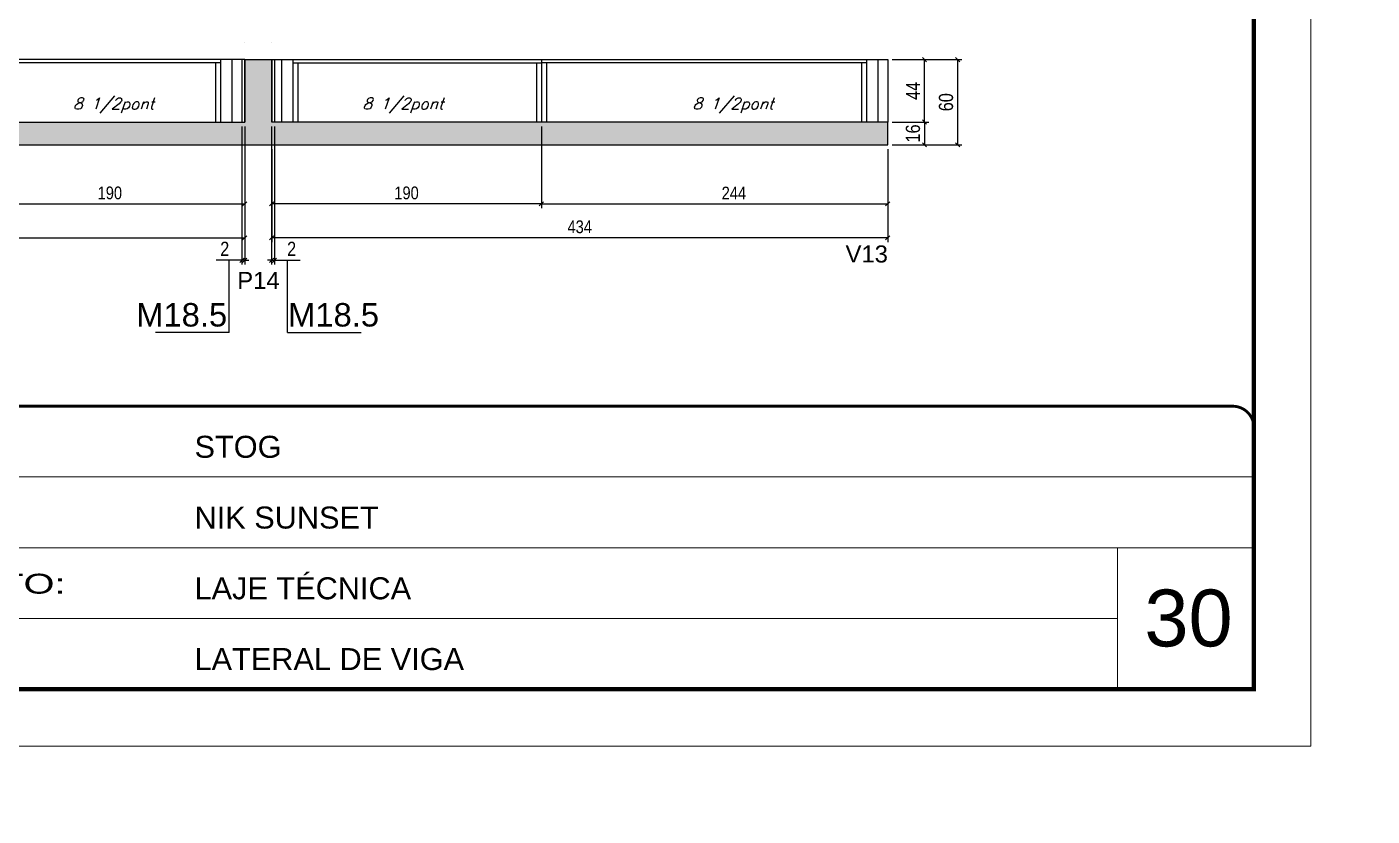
# Model space of a CAD drawing. Extents: x -10448 to -1189, y -11772 to 17235.
# Drawn here: x -8269 to -7322, y 7705 to 8260 of the extents above; entities that cross this region are included whole.
import ezdxf

# ---------------------------------------------------------------- set-up
doc = ezdxf.new("R2010")
doc.units = 0
doc.linetypes.add('CONTINUO', pattern=[0])
doc.linetypes.add('DASHED', pattern=[0.75, 0.5, -0.25])
for name, color, linetype in [('5', 5, 'Continuous'), ('COTA', 241, 'Continuous'), ('NOMENCLATURA', 7, 'Continuous'), ('Painéis', 200, 'Continuous'), ('SARR_2.2x7', 40, 'Continuous'), ('SARR_3.5x7', 81, 'Continuous'), ('texto', 7, 'Continuous')]:
    doc.layers.add(name, color=color, linetype=linetype)
for name, color, linetype, lineweight in [('CARIMBO', 255, 'Continuous', 9), ('Folhas', 255, 'Continuous', 9), ('SARRAFO DE PRESSAO', 251, 'DASHED', 9)]:
    doc.layers.add(name, color=color, linetype=linetype, lineweight=lineweight)
doc.styles.add('ARIAL', font='arial.ttf')
doc.styles.add('COTA TECNICA', font='techl___.ttf', dxfattribs={"height": 10})
doc.styles.add('COTA TECNICA-50', font='techl___.ttf', dxfattribs={"height": 9})
doc.styles.add('Romans', font='romans.shx')
doc.styles.get("Standard").update_dxf_attribs({"font": 'arial.ttf'})
doc.styles.add('Tecnologia', font='')
doc.styles.get('Tecnologia').set_extended_font_data('Forgotten Futurist')
doc.dimstyles.new('COTA PAINEL-50', dxfattribs={"dimtxt": 9, "dimasz": 3, "dimexe": 3, "dimexo": 3, "dimgap": 3, "dimtad": 1, "dimdec": 1, "dimzin": 12, "dimdsep": 46, "dimtxsty": 'COTA TECNICA-50', "dimblk1": 'OBLIQUE', "dimblk2": 'OBLIQUE', "dimsah": 1, "dimcen": 0.9, "dimclrd": 4, "dimclre": 4, "dimclrt": 240, "dimadec": 1, "dimazin": 3, "dimtfac": 1, "dimtdec": 1, "dimtmove": 0, "dimatfit": 3, "dimfxl": 1, "dimtolj": 1, "dimtzin": 12, "dimarcsym": 0})
doc.dimstyles.new('PAINEL', dxfattribs={"dimtxt": 10, "dimasz": 3, "dimexe": 3, "dimexo": 3, "dimgap": 3, "dimtad": 1, "dimdec": 1, "dimzin": 12, "dimdsep": 46, "dimtxsty": 'COTA TECNICA', "dimblk1": 'OBLIQUE', "dimblk2": 'OBLIQUE', "dimsah": 1, "dimcen": 0.9, "dimclrd": 4, "dimclre": 4, "dimclrt": 240, "dimadec": 1, "dimazin": 3, "dimtfac": 1, "dimtdec": 1, "dimtmove": 0, "dimatfit": 3, "dimfxl": 1, "dimtolj": 1, "dimtzin": 12, "dimarcsym": 0})

# ---------------------------------------------------------------- blocks, each defined once
blk = doc.blocks.new('9999999999')
at = {"color": 30, "linetype": 'CONTINUO'}
for p, q in [((98564.56, 34379.64), (99583.98, 34379.64)), ((98564.56, 34329.83), (99487.98, 34329.83)), ((99583.98, 34329.83), (99487.98, 34329.83)), ((99487.98, 34329.83), (99487.98, 34230.21)), ((98564.56, 34280.02), (99487.98, 34280.02))]:
    blk.add_line(p, q, dxfattribs=at)
at = {"color": 30, "linetype": 'CONTINUO', "const_width": 2}
blk.add_lwpolyline([(99583.98, 34230.21), (99583.98, 34414.45, 0.414214), (99568.98, 34429.45), (98228.98, 34429.45, 0.414214), (98213.98, 34414.45), (98213.98, 34245.21, 0.414214), (98228.98, 34230.21), (99583.98, 34230.21)], format="xyb", dxfattribs=at)
at = {"layer": 'Folhas'}
blk.add_lwpolyline([(98138.98, 34190.21), (99623.98, 34190.21), (99623.98, 35240.21), (98138.98, 35240.21)], close=True, dxfattribs=at)
at = {"layer": 'Folhas', "color": 30, "const_width": 3}
blk.add_lwpolyline([(98213.98, 34230.21), (99583.98, 34230.21), (99583.98, 35200.21), (98213.98, 35200.21)], close=True, dxfattribs=at)
at = {"color": 7, "linetype": 'Continuous', "ltscale": 5, "style": 'ARIAL'}
for s, height, p in [('STOG', 15.483, (98837.68, 34393.13)), ('NIK SUNSET', 15.483, (98837.68, 34343.32)), ('LAJE TÉCNICA', 15.4829, (98837.68, 34293.51)), ('LATERAL DE VIGA', 15.4829, (98837.68, 34243.7))]:
    blk.add_text(s, height=height, dxfattribs=at).set_placement(p)
at = {"layer": 'Folhas', "color": 7, "style": 'Tecnologia', "width": 1.5}
blk.add_text('PAVIMENTO:', height=14, dxfattribs=at).set_placement((98573.65, 34297.5))
blk = doc.blocks.new('_Oblique')
at = {"color": 0, "linetype": 'ByBlock', "lineweight": -2}
blk.add_line((-0.5, -0.5), (0.5, 0.5), dxfattribs=at)
blk = doc.blocks.new('*D961')
at = {"layer": 'COTA', "color": 4, "linetype": 'ByBlock', "lineweight": -2, "transparency": 16777216}
for p, q in [((-8305.71, 8190.44), (-8305.71, 8132.91)), ((-8115.71, 8174.44), (-8115.71, 8132.91)), ((-8305.71, 8135.91), (-8115.71, 8135.91))]:
    blk.add_line(p, q, dxfattribs=at)
at = {"layer": 'Defpoints', "color": 0, "linetype": 'ByBlock', "transparency": 16777216}
for p in [(-8305.71, 8193.44), (-8115.71, 8177.44), (-8115.71, 8135.91)]:
    blk.add_point(p, dxfattribs=at)
at = {"layer": 'COTA', "color": 4, "linetype": 'ByBlock', "lineweight": -2, "transparency": 16777216, "xscale": 3, "yscale": 3, "zscale": 3, "rotation": 180}
blk.add_blockref('_Oblique', (-8305.71, 8135.91), dxfattribs=at)
at = {"layer": 'COTA', "color": 4, "linetype": 'ByBlock', "lineweight": -2, "transparency": 16777216, "xscale": 3, "yscale": 3, "zscale": 3}
blk.add_blockref('_Oblique', (-8115.71, 8135.91), dxfattribs=at)
at = {"layer": 'COTA', "color": 240, "linetype": 'ByBlock', "transparency": 16777216, "insert": (-8210.71, 8143.53), "char_height": 9, "attachment_point": 5, "style": 'COTA TECNICA-50'}
blk.add_mtext('\\A1;190', dxfattribs=at)
blk = doc.blocks.new('*D963')
at = {"layer": 'COTA', "color": 4, "linetype": 'ByBlock', "lineweight": -2, "transparency": 16777216}
for p, q in [((-8549.71, 8174.44), (-8549.71, 8108.99)), ((-8115.71, 8174.44), (-8115.71, 8108.99)), ((-8549.71, 8111.99), (-8115.71, 8111.99))]:
    blk.add_line(p, q, dxfattribs=at)
at = {"layer": 'Defpoints', "color": 0, "linetype": 'ByBlock', "transparency": 16777216}
for p in [(-8549.71, 8177.44), (-8115.71, 8177.44), (-8115.71, 8111.99)]:
    blk.add_point(p, dxfattribs=at)
at = {"layer": 'COTA', "color": 4, "linetype": 'ByBlock', "lineweight": -2, "transparency": 16777216, "xscale": 3, "yscale": 3, "zscale": 3, "rotation": 180}
blk.add_blockref('_Oblique', (-8549.71, 8111.99), dxfattribs=at)
at = {"layer": 'COTA', "color": 4, "linetype": 'ByBlock', "lineweight": -2, "transparency": 16777216, "xscale": 3, "yscale": 3, "zscale": 3}
blk.add_blockref('_Oblique', (-8115.71, 8111.99), dxfattribs=at)
at = {"layer": 'COTA', "color": 240, "linetype": 'ByBlock', "transparency": 16777216, "insert": (-8332.71, 8119.69), "char_height": 9, "attachment_point": 5, "style": 'COTA TECNICA-50'}
blk.add_mtext('\\A1;434', dxfattribs=at)
blk = doc.blocks.new('*D958')
at = {"layer": 'COTA', "color": 4, "linetype": 'ByBlock', "lineweight": -2, "transparency": 16777216}
for p, q in [((-7906.71, 8190.44), (-7906.71, 8132.91)), ((-8096.71, 8174.44), (-8096.71, 8132.91)), ((-7906.71, 8135.91), (-8096.71, 8135.91))]:
    blk.add_line(p, q, dxfattribs=at)
at = {"layer": 'Defpoints', "color": 0, "linetype": 'ByBlock', "transparency": 16777216}
for p in [(-7906.71, 8193.44), (-8096.71, 8177.44), (-8096.71, 8135.91)]:
    blk.add_point(p, dxfattribs=at)
at = {"layer": 'COTA', "color": 4, "linetype": 'ByBlock', "lineweight": -2, "transparency": 16777216, "xscale": 3, "yscale": 3, "zscale": 3, "rotation": 180}
blk.add_blockref('_Oblique', (-8096.71, 8135.91), dxfattribs=at)
at = {"layer": 'COTA', "color": 4, "linetype": 'ByBlock', "lineweight": -2, "transparency": 16777216, "xscale": 3, "yscale": 3, "zscale": 3}
blk.add_blockref('_Oblique', (-7906.71, 8135.91), dxfattribs=at)
at = {"layer": 'COTA', "color": 240, "linetype": 'ByBlock', "transparency": 16777216, "insert": (-8001.71, 8143.53), "char_height": 9, "attachment_point": 5, "style": 'COTA TECNICA-50'}
blk.add_mtext('\\A1;190', dxfattribs=at)
blk = doc.blocks.new('*D959')
at = {"layer": 'COTA', "color": 4, "linetype": 'ByBlock', "lineweight": -2, "transparency": 16777216}
for p, q in [((-7906.71, 8190.44), (-7906.71, 8132.91)), ((-7662.71, 8174.44), (-7662.71, 8132.91)), ((-7906.71, 8135.91), (-7662.71, 8135.91))]:
    blk.add_line(p, q, dxfattribs=at)
at = {"layer": 'Defpoints', "color": 0, "linetype": 'ByBlock', "transparency": 16777216}
for p in [(-7906.71, 8193.44), (-7662.71, 8177.44), (-7662.71, 8135.91)]:
    blk.add_point(p, dxfattribs=at)
at = {"layer": 'COTA', "color": 4, "linetype": 'ByBlock', "lineweight": -2, "transparency": 16777216, "xscale": 3, "yscale": 3, "zscale": 3, "rotation": 180}
blk.add_blockref('_Oblique', (-7906.71, 8135.91), dxfattribs=at)
at = {"layer": 'COTA', "color": 4, "linetype": 'ByBlock', "lineweight": -2, "transparency": 16777216, "xscale": 3, "yscale": 3, "zscale": 3}
blk.add_blockref('_Oblique', (-7662.71, 8135.91), dxfattribs=at)
at = {"layer": 'COTA', "color": 240, "linetype": 'ByBlock', "transparency": 16777216, "insert": (-7771.12, 8143.48), "char_height": 9, "attachment_point": 5, "style": 'COTA TECNICA-50'}
blk.add_mtext('\\A1;244', dxfattribs=at)
blk = doc.blocks.new('*D960')
at = {"layer": 'COTA', "color": 4, "linetype": 'ByBlock', "lineweight": -2, "transparency": 16777216}
for p, q in [((-8096.71, 8174.44), (-8096.71, 8108.99)), ((-7662.71, 8174.44), (-7662.71, 8108.99)), ((-7662.71, 8111.99), (-8096.71, 8111.99))]:
    blk.add_line(p, q, dxfattribs=at)
at = {"layer": 'Defpoints', "color": 0, "linetype": 'ByBlock', "transparency": 16777216}
for p in [(-8096.71, 8177.44), (-7662.71, 8177.44), (-8096.71, 8111.99)]:
    blk.add_point(p, dxfattribs=at)
at = {"layer": 'COTA', "color": 4, "linetype": 'ByBlock', "lineweight": -2, "transparency": 16777216, "xscale": 3, "yscale": 3, "zscale": 3, "rotation": 180}
blk.add_blockref('_Oblique', (-8096.71, 8111.99), dxfattribs=at)
at = {"layer": 'COTA', "color": 4, "linetype": 'ByBlock', "lineweight": -2, "transparency": 16777216, "xscale": 3, "yscale": 3, "zscale": 3}
blk.add_blockref('_Oblique', (-7662.71, 8111.99), dxfattribs=at)
at = {"layer": 'COTA', "color": 240, "linetype": 'ByBlock', "transparency": 16777216, "insert": (-7879.71, 8119.69), "char_height": 9, "attachment_point": 5, "style": 'COTA TECNICA-50'}
blk.add_mtext('\\A1;434', dxfattribs=at)
blk = doc.blocks.new('*D964')
at = {"layer": 'COTA', "color": 4, "lineweight": -2, "transparency": 16777216}
for p, q in [((-7659.71, 8193.44), (-7633.84, 8193.44)), ((-7636.84, 8193.44), (-7636.84, 8177.44)), ((-7659.71, 8177.44), (-7633.84, 8177.44))]:
    blk.add_line(p, q, dxfattribs=at)
at = {"layer": 'Defpoints', "color": 0, "transparency": 16777216}
for p in [(-7662.71, 8193.44), (-7662.71, 8177.44), (-7636.84, 8177.44)]:
    blk.add_point(p, dxfattribs=at)
at = {"layer": 'COTA', "color": 4, "lineweight": -2, "transparency": 16777216, "xscale": 3, "yscale": 3, "zscale": 3}
for p, rotation in [((-7636.84, 8193.44), 90), ((-7636.84, 8177.44), 270)]:
    blk.add_blockref('_Oblique', p, dxfattribs=dict(at, rotation=rotation))
at = {"layer": 'COTA', "color": 240, "transparency": 16777216, "insert": (-7644.94, 8185.44), "char_height": 10, "attachment_point": 5, "rotation": 90, "style": 'COTA TECNICA'}
blk.add_mtext('\\A1;16', dxfattribs=at)
blk = doc.blocks.new('*D965')
at = {"layer": 'COTA', "color": 4, "lineweight": -2, "transparency": 16777216}
for p, q in [((-7659.71, 8237.44), (-7633.84, 8237.44)), ((-7636.84, 8193.44), (-7636.84, 8237.44)), ((-7659.71, 8193.44), (-7633.84, 8193.44))]:
    blk.add_line(p, q, dxfattribs=at)
at = {"layer": 'Defpoints', "color": 0, "transparency": 16777216}
for p in [(-7662.71, 8237.44), (-7636.84, 8237.44), (-7662.71, 8193.44)]:
    blk.add_point(p, dxfattribs=at)
at = {"layer": 'COTA', "color": 4, "lineweight": -2, "transparency": 16777216, "xscale": 3, "yscale": 3, "zscale": 3}
for p, rotation in [((-7636.84, 8237.44), 90), ((-7636.84, 8193.44), 270)]:
    blk.add_blockref('_Oblique', p, dxfattribs=dict(at, rotation=rotation))
at = {"layer": 'COTA', "color": 240, "transparency": 16777216, "insert": (-7644.91, 8215.44), "char_height": 10, "attachment_point": 5, "rotation": 90, "style": 'COTA TECNICA'}
blk.add_mtext('\\A1;44', dxfattribs=at)
blk = doc.blocks.new('*D957')
at = {"layer": 'COTA', "color": 4, "lineweight": -2, "transparency": 16777216}
for p, q in [((-7659.71, 8237.44), (-7610.55, 8237.44)), ((-7613.55, 8237.44), (-7613.55, 8177.44)), ((-7659.71, 8177.44), (-7610.55, 8177.44))]:
    blk.add_line(p, q, dxfattribs=at)
at = {"layer": 'Defpoints', "color": 0, "transparency": 16777216}
for p in [(-7662.71, 8237.44), (-7662.71, 8177.44), (-7613.55, 8177.44)]:
    blk.add_point(p, dxfattribs=at)
at = {"layer": 'COTA', "color": 4, "lineweight": -2, "transparency": 16777216, "xscale": 3, "yscale": 3, "zscale": 3}
for p, rotation in [((-7613.55, 8237.44), 90), ((-7613.55, 8177.44), 270)]:
    blk.add_blockref('_Oblique', p, dxfattribs=dict(at, rotation=rotation))
at = {"layer": 'COTA', "color": 240, "transparency": 16777216, "insert": (-7621.66, 8207.44), "char_height": 10, "attachment_point": 5, "rotation": 90, "style": 'COTA TECNICA'}
blk.add_mtext('\\A1;60', dxfattribs=at)
blk = doc.blocks.new('*D966')
at = {"layer": 'COTA', "color": 4, "lineweight": -2, "transparency": 16777216}
for p, q in [((-8117.71, 8190.44), (-8117.71, 8093.2)), ((-8115.71, 8190.44), (-8115.71, 8093.2)), ((-8117.71, 8096.2), (-8135.82, 8096.2)), ((-8115.71, 8096.2), (-8117.71, 8096.2)), ((-8115.71, 8096.2), (-8112.71, 8096.2))]:
    blk.add_line(p, q, dxfattribs=at)
at = {"layer": 'Defpoints', "color": 0, "transparency": 16777216}
for p in [(-8117.71, 8193.44), (-8115.71, 8193.44), (-8117.71, 8096.2)]:
    blk.add_point(p, dxfattribs=at)
at = {"layer": 'COTA', "color": 4, "lineweight": -2, "transparency": 16777216, "xscale": 3, "yscale": 3, "zscale": 3}
blk.add_blockref('_Oblique', (-8117.71, 8096.2), dxfattribs=at)
at = {"layer": 'COTA', "color": 4, "lineweight": -2, "transparency": 16777216, "xscale": 3, "yscale": 3, "zscale": 3, "rotation": 180}
blk.add_blockref('_Oblique', (-8115.71, 8096.2), dxfattribs=at)
at = {"layer": 'COTA', "color": 240, "transparency": 16777216, "insert": (-8129.77, 8104.2), "char_height": 10, "attachment_point": 5, "style": 'COTA TECNICA'}
blk.add_mtext('\\A1;2', dxfattribs=at)
blk = doc.blocks.new('*D967')
at = {"layer": 'COTA', "color": 4, "lineweight": -2, "transparency": 16777216}
for p, q in [((-8096.73, 8190.44), (-8096.73, 8093.2)), ((-8094.73, 8190.44), (-8094.73, 8093.2)), ((-8096.73, 8096.2), (-8099.73, 8096.2)), ((-8096.73, 8096.2), (-8094.73, 8096.2)), ((-8094.73, 8096.2), (-8076.62, 8096.2))]:
    blk.add_line(p, q, dxfattribs=at)
at = {"layer": 'Defpoints', "color": 0, "transparency": 16777216}
for p in [(-8096.73, 8193.44), (-8094.73, 8193.44), (-8094.73, 8096.2)]:
    blk.add_point(p, dxfattribs=at)
at = {"layer": 'COTA', "color": 4, "lineweight": -2, "transparency": 16777216, "xscale": 3, "yscale": 3, "zscale": 3}
blk.add_blockref('_Oblique', (-8096.73, 8096.2), dxfattribs=at)
at = {"layer": 'COTA', "color": 4, "lineweight": -2, "transparency": 16777216, "xscale": 3, "yscale": 3, "zscale": 3, "rotation": 180}
blk.add_blockref('_Oblique', (-8094.73, 8096.2), dxfattribs=at)
at = {"layer": 'COTA', "color": 240, "transparency": 16777216, "insert": (-8082.67, 8104.2), "char_height": 10, "attachment_point": 5, "style": 'COTA TECNICA'}
blk.add_mtext('\\A1;2', dxfattribs=at)
blk = doc.blocks.new('*D1056')
at = {"layer": 'COTA', "color": 4, "lineweight": -2, "transparency": 16777216}
for p, q in [((-10200.52, 8537.23), (-10246.13, 8537.23)), ((-10243.13, 8537.23), (-10243.13, 8477.23)), ((-10200.52, 8477.23), (-10246.13, 8477.23))]:
    blk.add_line(p, q, dxfattribs=at)
at = {"layer": 'COTA', "color": 4, "linetype": 'ByBlock', "lineweight": -2, "transparency": 16777216}
for p, q in [((-5109.73, 7035.47), (-5109.73, 7015.44)), ((-4809.73, 7035.47), (-4809.73, 7015.44)), ((-4809.73, 7018.44), (-5109.73, 7018.44))]:
    blk.add_line(p, q, dxfattribs=at)
at = {"layer": 'Defpoints', "color": 0, "transparency": 16777216}
for p in [(-10197.52, 8537.23), (-10243.13, 8477.23), (-10197.52, 8477.23)]:
    blk.add_point(p, dxfattribs=at)
at = {"layer": 'Defpoints', "color": 0, "linetype": 'ByBlock', "transparency": 16777216}
for p in [(-5109.73, 7038.47), (-4809.73, 7038.47), (-5109.73, 7018.44)]:
    blk.add_point(p, dxfattribs=at)
at = {"layer": 'COTA', "color": 4, "lineweight": -2, "transparency": 16777216, "xscale": 3, "yscale": 3, "zscale": 3}
for p, rotation in [((-10243.13, 8537.23), 90), ((-10243.13, 8477.23), 270)]:
    blk.add_blockref('_Oblique', p, dxfattribs=dict(at, rotation=rotation))
at = {"layer": 'COTA', "color": 4, "linetype": 'ByBlock', "lineweight": -2, "transparency": 16777216, "xscale": 3, "yscale": 3, "zscale": 3, "rotation": 180}
blk.add_blockref('_Oblique', (-5109.73, 7018.44), dxfattribs=at)
at = {"layer": 'COTA', "color": 4, "linetype": 'ByBlock', "lineweight": -2, "transparency": 16777216, "xscale": 3, "yscale": 3, "zscale": 3}
blk.add_blockref('_Oblique', (-4809.73, 7018.44), dxfattribs=at)
at = {"layer": 'COTA', "color": 240, "transparency": 16777216, "insert": (-10251.23, 8507.23), "char_height": 10, "attachment_point": 5, "rotation": 90, "style": 'COTA TECNICA'}
blk.add_mtext('\\A1;60', dxfattribs=at)
at = {"layer": 'COTA', "color": 240, "linetype": 'ByBlock', "transparency": 16777216, "insert": (-4959.73, 7026.66), "char_height": 10, "attachment_point": 5, "style": 'COTA TECNICA'}
blk.add_mtext('\\A1;300', dxfattribs=at)

msp = doc.modelspace()

# ---------------------------------------------------------------- hatches: boundary and pattern name
at = {"layer": 'COTA', "linetype": 'ByBlock'}
h = msp.add_hatch(dxfattribs=at)
h.set_pattern_fill('AR-CONC', color=256, scale=0.03)
h.set_pattern_definition([(50, (87.413, -233.0838), (5.46554, -0.4781726), [0.5715, -6.2865]), (355, (87.413, -233.084), (-1.0573026, 5.7317054), [0.4572, -5.0292175]), (100.451445, (87.8685, -233.1236), (4.4082374, 5.2535326), [0.4857003, -5.3427073]), (46.1842, (87.413, -231.56), (8.1323712, -1.26127), [0.85725, -9.42975]), (96.63556, (88.091, -231.665), (7.122124, 7.4227837), [0.7285507, -8.014068]), (351.18415, (87.413, -231.56), (7.122124, 7.422784), [0.685799, -7.543792]), (21, (88.175, -231.9408), (4.5484317, -3.067956), [0.5715, -6.2865]), (326, (88.175, -231.941), (1.8540609, 5.525639), [0.4572, -5.0292]), (71.451445, (88.554, -232.1964), (6.4024926, 2.457683), [0.4857003, -5.3426981]), (37.5, (87.413, -233.0838), (0.0926581, 2.53665117), [0, -4.96824, 0, -5.1054, 0, -5.04825]), (7.5, (87.413, -233.0838), (2.0045899, 3.00541724), [0, -2.91084, 0, -4.85394, 0, -1.92405]), (327.5, (85.7137, -233.0838), (4.06771786, -0.17186232), [0, -1.905, 0, -5.9436, 0, -7.8867]), (317.5, (84.9517, -233.0838), (4.4438754, 0.7627947), [0, -2.4765, 0, -3.94716, 0, -5.6007])])
h.paths.add_polyline_path([(-8096.71, 8237.44), (-8115.71, 8237.44), (-8115.71, 8193.44), (-8549.71, 8193.44), (-8549.71, 8177.44), (-7662.71, 8177.44), (-7662.71, 8193.44), (-8096.71, 8193.44)])

# ---------------------------------------------------------------- linework, layer by layer
msp.add_line((-8115.71, 8237.44), (-8096.71, 8237.44), dxfattribs=at)
msp.add_lwpolyline([(-8549.71, 8177.44), (-7662.71, 8177.44), (-7662.71, 8193.44)], dxfattribs=at)
at = {"layer": 'NOMENCLATURA', "linetype": 'Continuous'}
for p, q in [((-8126.77, 8045.33), (-8126.77, 8096.2)), ((-8085.67, 8045.33), (-8085.67, 8096.2)), ((-8126.77, 8045.33), (-8178.65, 8045.33)), ((-8085.67, 8045.33), (-8033.78, 8045.33))]:
    msp.add_line(p, q, dxfattribs=at)
at = {"layer": 'Painéis', "linetype": 'Continuous'}
for p, q in [((-8115.71, 8249.44), (-8115.71, 8249.44)), ((-8096.71, 8249.44), (-8096.71, 8249.44)), ((-8115.71, 8237.44), (-8115.71, 8193.44)), ((-8096.71, 8237.44), (-8096.71, 8193.44)), ((-7906.71, 8237.44), (-7906.71, 8193.44)), ((-7662.71, 8237.44), (-7662.71, 8193.44))]:
    msp.add_line(p, q, dxfattribs=at)
for points in [[(-8115.71, 8237.44), (-8549.71, 8237.44)], [(-8096.71, 8237.44), (-7662.71, 8237.44)], [(-8549.71, 8193.44), (-8115.71, 8193.44)], [(-7662.71, 8193.44), (-8096.71, 8193.44)]]:
    msp.add_lwpolyline(points, dxfattribs=at)
at = {"layer": 'Painéis'}
for points in [[(-8117.71, 8193.44), (-8115.71, 8193.44), (-8115.71, 8237.44), (-8117.71, 8237.44)], [(-8094.71, 8193.44), (-8096.71, 8193.44), (-8096.71, 8237.44), (-8094.71, 8237.44)]]:
    msp.add_lwpolyline(points, close=True, dxfattribs=at)
at = {"layer": 'SARR_2.2x7', "linetype": 'Continuous'}
for p, q in [((-8132.71, 8235.24), (-8305.71, 8235.24)), ((-8124.71, 8237.44), (-8124.71, 8193.44)), ((-8089.71, 8237.44), (-8089.71, 8193.44)), ((-8081.71, 8235.24), (-7906.71, 8235.24)), ((-7677.71, 8235.24), (-7906.71, 8235.24)), ((-7669.71, 8237.44), (-7669.71, 8193.44))]:
    msp.add_line(p, q, dxfattribs=at)
at = {"layer": 'SARR_3.5x7'}
for p, q in [((-8136.21, 8235.24), (-8136.21, 8193.44)), ((-8132.71, 8237.44), (-8132.71, 8193.44)), ((-8081.71, 8237.44), (-8081.71, 8193.44)), ((-8078.21, 8235.24), (-8078.21, 8193.44)), ((-7910.21, 8235.24), (-7910.21, 8193.44)), ((-7903.21, 8235.24), (-7903.21, 8193.44)), ((-7681.21, 8235.24), (-7681.21, 8193.44)), ((-7677.71, 8237.44), (-7677.71, 8193.44))]:
    msp.add_line(p, q, dxfattribs=at)

# ---------------------------------------------------------------- block references
at = {"layer": 'SARRAFO DE PRESSAO', "color": 6, "linetype": 'ByBlock'}
msp.add_blockref('9999999999', (-106988.76, -26436), dxfattribs=at)

# ---------------------------------------------------------------- texts
at = {"layer": '5', "linetype": 'Continuous'}
for s, rotation, p in [('V13', 359.99996, (-7692.44, 8094.62)), ('P14', 0.00004, (-8120.96, 8075.98))]:
    msp.add_text(s, height=12, rotation=rotation, dxfattribs=at).set_placement(p)
at = {"layer": 'CARIMBO', "style": 'ARIAL'}
msp.add_text('30', height=40, dxfattribs=at).set_placement((-7481.92, 7824.35))
at = {"layer": 'NOMENCLATURA', "linetype": 'Continuous'}
for p in [(-8192.14, 8049.53), (-8085.15, 8049.53)]:
    msp.add_text('M18.5 ', height=16.5, dxfattribs=at).set_placement(p)
at = {"layer": 'texto', "color": 2, "char_height": 8, "attachment_point": 5, "style": 'Romans'}
for insert in [(-8208.14, 8205.1), (-8004.28, 8205.1), (-7771.74, 8205.1)]:
    msp.add_mtext('{\\Q19;\\C256;8 1/2pont}', dxfattribs=dict(at, insert=insert))

# ---------------------------------------------------------------- dimensions: what is measured, and where the dimension line sits
at = {"layer": 'COTA'}
for base, p1, p2, angle, picture, middle in [((-10243.13, 8477.23), (-10197.52, 8537.23), (-10197.52, 8477.23), 90, '*D1056', (-10251.23, 8507.23)), ((-7636.84, 8237.44), (-7662.71, 8193.44), (-7662.71, 8237.44), 90, '*D965', (-7644.91, 8215.44)), ((-7613.55, 8177.44), (-7662.71, 8237.44), (-7662.71, 8177.44), 90, '*D957', (-7621.66, 8207.44)), ((-8094.73, 8096.2), (-8096.73, 8193.44), (-8094.73, 8193.44), 180, '*D967', (-8082.67, 8104.2))]:
    dim = msp.add_linear_dim(base=base, p1=p1, p2=p2, angle=angle, dimstyle='PAINEL', dxfattribs=at)
    dim.commit()
    dim.dimension.update_dxf_attribs({"geometry": picture, "text_midpoint": middle})
at = {"layer": 'COTA', "linetype": 'ByBlock'}
for base, p1, picture, middle in [((-8115.71, 8135.91), (-8305.71, 8193.44), '*D961', (-8210.71, 8143.53)), ((-8115.71, 8111.99), (-8549.71, 8177.44), '*D963', (-8332.71, 8119.69))]:
    dim = msp.add_linear_dim(base=base, p1=p1, p2=(-8115.71, 8177.44), dimstyle='COTA PAINEL-50', override={"dimarcsym": 1}, dxfattribs=at)
    dim.commit()
    dim.dimension.update_dxf_attribs({"geometry": picture, "text_midpoint": middle})
at = {"layer": 'COTA'}
dim = msp.add_linear_dim(base=(-8117.71, 8096.2), p1=(-8115.71, 8193.44), p2=(-8117.71, 8193.44), dimstyle='PAINEL', dxfattribs=at)
dim.commit()
dim.dimension.update_dxf_attribs({"geometry": '*D966', "text_midpoint": (-8129.77, 8104.2)})
at = {"layer": 'COTA', "linetype": 'ByBlock'}
for base, p1, picture, middle in [((-8096.71, 8135.91), (-7906.71, 8193.44), '*D958', (-8001.71, 8143.53)), ((-8096.71, 8111.99), (-7662.71, 8177.44), '*D960', (-7879.71, 8119.69))]:
    dim = msp.add_linear_dim(base=base, p1=p1, p2=(-8096.71, 8177.44), angle=180, dimstyle='COTA PAINEL-50', override={"dimarcsym": 1}, dxfattribs=at)
    dim.commit()
    dim.dimension.update_dxf_attribs({"geometry": picture, "text_midpoint": middle})
dim = msp.add_linear_dim(base=(-7662.71, 8135.91), p1=(-7906.71, 8193.44), p2=(-7662.71, 8177.44), angle=180, dimstyle='COTA PAINEL-50', override={"dimarcsym": 1}, dxfattribs=at)
dim.commit()
dim.dimension.update_dxf_attribs({"geometry": '*D959', "text_midpoint": (-7771.12, 8135.91), "dimtype": 160})
at = {"layer": 'COTA'}
dim = msp.add_linear_dim(base=(-7636.84, 8177.44), p1=(-7662.71, 8193.44), p2=(-7662.71, 8177.44), angle=90, dimstyle='PAINEL', dxfattribs=at)
dim.commit()
dim.dimension.update_dxf_attribs({"geometry": '*D964', "text_midpoint": (-7636.84, 8185.44), "dimtype": 160})

doc.saveas('drawing.dxf')
